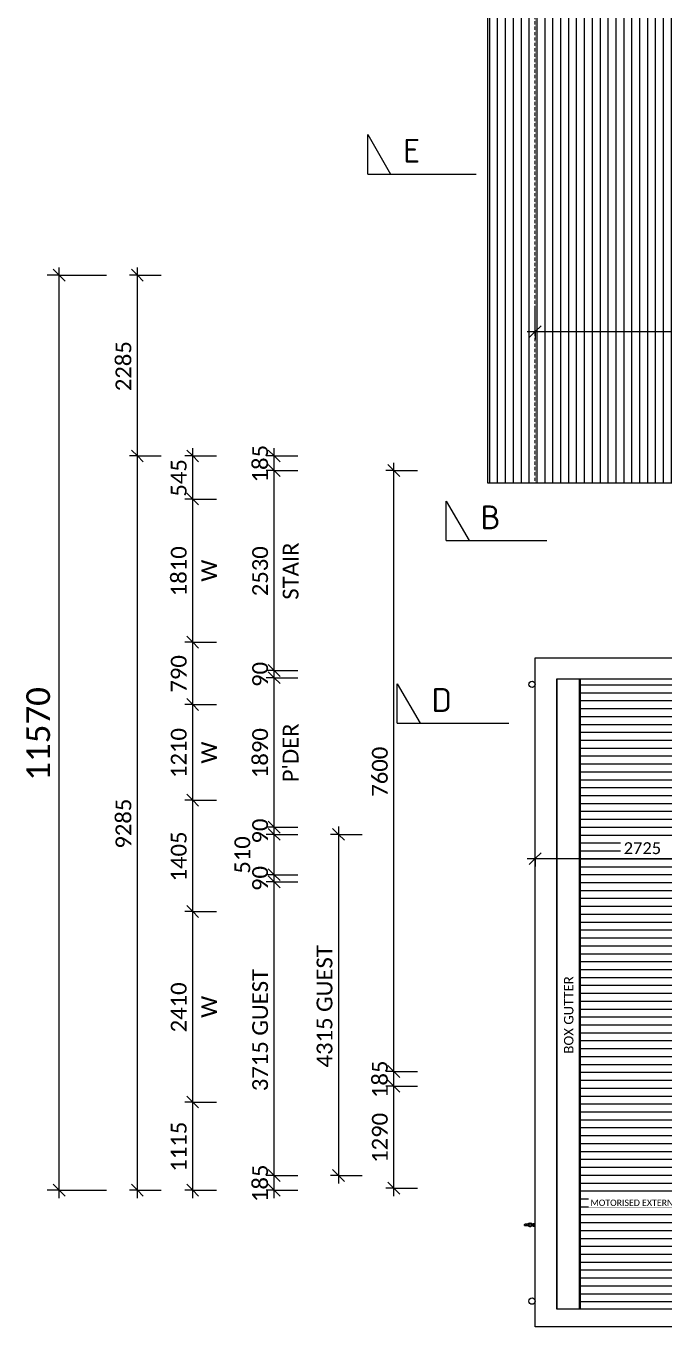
# Model space of a CAD drawing. Header units: millimetres. Extents: x 21531 to 45083, y 2320 to 36941.
# Drawn here: x 21531 to 29593, y 7279 to 23731 of the extents above; entities that cross this region are included whole.
import ezdxf

# ---------------------------------------------------------------- set-up
doc = ezdxf.new("R2010")
doc.units = ezdxf.units.MM
doc.linetypes.add('Overhead', pattern=[3.96875, 2.38125, -1.5875])
for name, color, linetype, lineweight in [('A-ANNO-DIMS', 211, 'Continuous', 9), ('A-ANNO-DIMS-100', 211, 'Continuous', 9), ('A-DETL-MBND', 5, 'Continuous', 9), ('A-FLOR-OVHD', 1, 'Overhead', 9), ('A-ROOF', 132, 'Continuous', 9), ('A-ROOF-OTLN', 132, 'Continuous', 9), ('A-ROOF-PATT', 132, 'Continuous', 9), ('A-WALL', 113, 'Continuous', 9), ('G-ANNO-SYMB', 111, 'Continuous', 9), ('G-ANNO-TEXT', 231, 'Continuous', 9)]:
    doc.layers.add(name, color=color, linetype=linetype, lineweight=lineweight)
doc.styles.add('Calibri_1', font='calibri.ttf', dxfattribs={"height": 200})
doc.styles.add('Calibri_3', font='calibri.ttf', dxfattribs={"height": 150})
doc.styles.add('Calibri_4', font='calibri.ttf', dxfattribs={"height": 120})
doc.styles.add('Calibri_5', font='calibri.ttf', dxfattribs={"height": 300})
doc.styles.add('Calibri_7', font='calibri.ttf', dxfattribs={"height": 80})
doc.styles.add('ISOCPEUR_1', font='ISOCPEUR.ttf', dxfattribs={"height": 300})
doc.dimstyles.new('1_5mm_Calibri_Orange', dxfattribs={"dimscale": 304.8, "dimtxt": 176.602264, "dimasz": 0.492126, "dimexe": 0.328084, "dimexo": 0.0625, "dimgap": 0, "dimtad": 1, "dimdec": 0, "dimzin": 0, "dimdsep": 46, "dimtxsty": 'Calibri_3', "dimblk1": 'OBLIQUE', "dimblk2": 'OBLIQUE', "dimsah": 1, "dimcen": 0.09, "dimdle": 0.328084, "dimazin": 0, "dimtfac": 1, "dimtdec": 4, "dimtix": 1, "dimtmove": 0, "dimatfit": 3, "dimfxl": 0.984252, "dimfxlon": 1, "dimtvp": 1, "dimtfill": 1, "dimtolj": 1, "dimtzin": 0, "dimarcsym": 2})
doc.dimstyles.new('2_0mm_Calibrii', dxfattribs={"dimscale": 304.8, "dimtxt": 235.469685, "dimasz": 0.492126, "dimexe": 0.328084, "dimexo": 0.0625, "dimgap": 0, "dimtad": 1, "dimdec": 0, "dimzin": 0, "dimdsep": 46, "dimtxsty": 'Calibri_1', "dimblk1": 'OBLIQUE', "dimblk2": 'OBLIQUE', "dimsah": 1, "dimcen": 0.09, "dimdle": 0.328084, "dimazin": 0, "dimtfac": 1, "dimtdec": 4, "dimtix": 1, "dimtmove": 0, "dimatfit": 3, "dimfxl": 0.984252, "dimfxlon": 1, "dimtvp": 1, "dimtolj": 1, "dimtzin": 0, "dimarcsym": 2})
doc.dimstyles.new('2_0mm_Calibrii_1', dxfattribs={"dimscale": 304.8, "dimtxt": 235.469685, "dimasz": 0.492126, "dimexe": 0.328084, "dimexo": 0.0625, "dimgap": 0, "dimtad": 1, "dimdec": 0, "dimzin": 0, "dimdsep": 46, "dimtxsty": 'Calibri_1', "dimblk1": 'OBLIQUE', "dimblk2": 'OBLIQUE', "dimsah": 1, "dimcen": 0.09, "dimdle": 0.328084, "dimazin": 0, "dimtfac": 1, "dimtdec": 4, "dimtix": 1, "dimtmove": 2, "dimatfit": 3, "dimfxl": 0.984252, "dimfxlon": 1, "dimtvp": 1, "dimtolj": 1, "dimtzin": 0, "dimarcsym": 2})
doc.dimstyles.new('3_0mm_CALIBRI', dxfattribs={"dimscale": 304.8, "dimtxt": 353.204527, "dimasz": 0.492126, "dimexe": 0.492126, "dimexo": 0.0625, "dimgap": 0, "dimtad": 1, "dimdec": 0, "dimzin": 0, "dimdsep": 46, "dimtxsty": 'Calibri_5', "dimblk1": 'OBLIQUE', "dimblk2": 'OBLIQUE', "dimsah": 1, "dimcen": 0.09, "dimdle": 0.328084, "dimazin": 0, "dimtfac": 1, "dimtdec": 4, "dimtix": 1, "dimtmove": 0, "dimatfit": 3, "dimfxl": 1.968504, "dimfxlon": 1, "dimtvp": 1, "dimtolj": 1, "dimtzin": 0, "dimarcsym": 2})

# ---------------------------------------------------------------- blocks, each defined once
blk = doc.blocks.new('Downpipe - RH DP-2028410-3_ FIRST FLOOR')
at = {"layer": 'A-DETL-MBND'}
blk.add_circle((0, 40), 40, dxfattribs=at)
blk = doc.blocks.new('Downpipe - RH DP-1906953-3_ FIRST FLOOR')
at = {"layer": 'A-DETL-MBND'}
blk.add_circle((0, 40), 40, dxfattribs=at)
blk = doc.blocks.new('Tap - Tap-1959228-3_ FIRST FLOOR')
at = {"layer": 'A-DETL-MBND'}
for p, q in [((-17, 25), (-8, 25)), ((-17, 25), (-17, 19)), ((-7, 19), (-17, 19)), ((-12, 35), (-15, 25)), ((-15, 19), (-15, 0)), ((-12, 35), (-12, 35)), ((-9, 78), (-9, 52)), ((-9, 78), (0, 78)), ((0, 52), (-9, 52)), ((-7, 19), (-7, 23)), ((7, 19), (-7, 19)), ((0, 78), (9, 78)), ((9, 52), (0, 52)), ((7, 25), (17, 25)), ((7, 25), (7, 19)), ((17, 19), (7, 19)), ((9, 52), (9, 78)), ((16, 25), (12, 35)), ((12, 35), (12, 35)), ((16, 0), (16, 19)), ((17, 25), (17, 19))]:
    blk.add_line(p, q, dxfattribs=at)
at = {"layer": 'A-DETL-MBND', "flags": 128}
for points in [[(-20, 72), (-20, 74), (-17, 83), (-13, 92), (-10, 99)], [(-12, 35), (-17, 46), (-20, 56), (-20, 59)], [(-12, 35), (-12, 35), (-10, 35), (-8, 35)], [(-8, 92), (-9, 99), (-9, 103), (-9, 105), (-8, 106), (-7, 107), (-5, 108), (-2, 109), (0, 110)], [(-8, 92), (-7, 83), (-8, 81), (-9, 78)], [(-8, 38), (-7, 47), (-8, 49), (-9, 52)], [(-8, 38), (-9, 31), (-9, 28), (-9, 26), (-8, 24), (-7, 23), (-5, 22), (-2, 21), (0, 21)], [(-8, 129), (-8, 129), (-8, 130), (-8, 130), (-8, 130), (-8, 131), (-8, 131), (-8, 131), (-8, 132), (-7, 132), (-7, 132), (-7, 132), (-7, 133), (-7, 133), (-7, 133), (-7, 134), (-6, 134), (-6, 134), (-6, 134), (-6, 135), (-6, 135), (-5, 135), (-5, 135), (-5, 135), (-5, 136), (-4, 136), (-4, 136), (-4, 136), (-3, 136), (-3, 136), (-3, 137), (-3, 137), (-2, 137), (-2, 137), (-2, 137), (-1, 137), (-1, 137), (-1, 137), (0, 137), (0, 137), (0, 137)], [(-8, 129), (-8, 129), (-8, 129), (-8, 129), (-8, 129), (-8, 128), (-8, 128), (-8, 128), (-8, 127), (-8, 127), (-8, 126), (-8, 126), (-8, 125), (-8, 124), (-8, 123), (-8, 123), (-8, 122), (-8, 121), (-8, 120), (-8, 119), (-8, 118), (-8, 117), (-8, 116), (-8, 115), (-8, 113), (-8, 112), (-8, 111), (-8, 110), (-8, 108), (-8, 107), (-8, 106), (-8, 104)], [(-8, 129), (-8, 129), (-8, 129)], [(0, 137), (0, 137), (1, 137), (1, 137), (1, 137), (2, 137), (2, 137), (2, 137), (3, 137), (3, 137), (3, 136), (3, 136), (4, 136), (4, 136), (4, 136), (5, 136), (5, 135), (5, 135), (5, 135), (6, 135), (6, 135), (6, 134), (6, 134), (6, 134), (7, 134), (7, 133), (7, 133), (7, 133), (7, 133), (7, 132), (7, 132), (8, 132), (8, 131), (8, 131), (8, 131), (8, 130), (8, 130), (8, 130), (8, 129), (8, 129), (8, 129)], [(8, 92), (9, 99), (9, 103), (9, 105), (8, 106), (7, 107), (5, 108), (2, 109), (0, 110)], [(8, 38), (9, 31), (9, 28), (9, 26), (8, 24), (7, 23), (5, 22), (2, 21), (0, 21)], [(8, 92), (7, 83), (8, 81), (9, 78)], [(8, 38), (7, 47), (8, 49), (9, 52)], [(8, 129), (8, 129), (8, 129)], [(8, 106), (8, 107), (8, 108), (8, 110), (8, 111), (8, 112), (8, 113), (8, 115), (8, 116), (8, 117), (8, 118), (8, 119), (8, 120), (8, 121), (8, 122), (8, 123), (8, 123), (8, 124), (8, 125), (8, 126), (8, 126), (8, 127), (8, 127), (8, 128), (8, 128), (8, 128), (8, 129), (8, 129), (8, 129), (8, 129), (8, 129)], [(8, 35), (10, 35), (12, 35), (12, 35)], [(20, 72), (20, 74), (17, 83), (13, 92), (10, 99)], [(12, 35), (17, 46), (20, 56), (20, 59)]]:
    blk.add_lwpolyline(points, dxfattribs=at)
at = {"layer": 'A-DETL-MBND'}
for radius, start, end in [(21, 110.1728, 180), (21, 180, 249.8272), (20, 111.8795, 180), (21, 151.5012, 165.7506), (20, 180, 248.1205), (21, 194.1963, 208.3927), (21, 137.5021, 144.9089), (21, 215.8762, 222.524), (15.5, 120, 180), (15.5, 180, 240), (21, 123.0024, 129.8676), (21, 230.0409, 236.7853), (21, 0, 69.8272), (20, 0, 68.1205), (20, 291.8795, 360), (21, 290.1728, 360), (15.5, 0, 60), (15.5, 300, 360), (21, 34.1985, 56.9976), (21, 303.2147, 324.3341), (21, 17.5765, 27.4867), (21, 332.51, 342.4518), (21, 0, 11.3995), (21, 348.6429, 0)]:
    blk.add_arc((0, 65), radius, start, end, dxfattribs=at)
for start_param, end_param in [(1.570796, 3.141593), (6.021386, 7.853982)]:
    blk.add_ellipse((0, 129), major_axis=(8, 0), ratio=0.998082, start_param=start_param, end_param=end_param, dxfattribs=at)
for points in [[(-10, 84), (-9, 84), (-9, 84), (-8, 85)], [(-8, 46), (-9, 46), (-9, 46), (-10, 47)], [(8, 85), (9, 84), (9, 84), (10, 84)], [(10, 47), (9, 46), (9, 46), (8, 46)]]:
    blk.add_open_spline(points, degree=3, dxfattribs=at)
blk = doc.blocks.new('DIMBLOCK7-3_ FIRST FLOOR')
at = {"layer": 'A-ANNO-DIMS-100'}
for p, q in [((22941, 18294), (22841, 18294)), ((22941, 18294), (22866, 18369)), ((22941, 8909), (22941, 18294)), ((22941, 18294), (23016, 18219)), ((22941, 18294), (23241, 18294)), ((22941, 9009), (22866, 9084)), ((22941, 9009), (22841, 9009)), ((22941, 9009), (23016, 8934)), ((22941, 9009), (23241, 9009))]:
    blk.add_line(p, q, dxfattribs=at)
at = {"layer": 'A-ANNO-DIMS-100', "color": 0, "insert": (22664, 13328), "char_height": 200, "width": 778.21, "attachment_point": 1, "rotation": 90, "line_spacing_factor": 1.158048, "style": 'Calibri_1'}
blk.add_mtext('9285', dxfattribs=at)
blk = doc.blocks.new('_Oblique')
at = {"color": 0, "linetype": 'ByBlock', "lineweight": -2}
blk.add_line((-0.5, -0.5), (0.5, 0.5), dxfattribs=at)
blk = doc.blocks.new('DIMBLOCK8-3_ FIRST FLOOR')
at = {"layer": 'A-ANNO-DIMS-100'}
for p, q in [((22941, 20579), (22841, 20579)), ((22941, 20579), (22866, 20654)), ((22941, 18294), (22941, 20679)), ((22941, 20579), (23016, 20504)), ((22941, 20579), (23241, 20579)), ((22941, 18294), (22841, 18294)), ((22941, 18294), (22866, 18369)), ((22941, 18294), (23016, 18219)), ((22941, 18294), (23241, 18294))]:
    blk.add_line(p, q, dxfattribs=at)
at = {"layer": 'A-ANNO-DIMS-100', "color": 0, "insert": (22664, 19113), "char_height": 200, "width": 778.21, "attachment_point": 1, "rotation": 90, "line_spacing_factor": 1.158048, "style": 'Calibri_1'}
blk.add_mtext('2285', dxfattribs=at)
blk = doc.blocks.new('Section - Atria Section Head - Head-1417895-3_ FIRST FLOOR')
at = {"layer": 'G-ANNO-SYMB'}
for p, q in [((-12, 5), (-9.11, 0)), ((-12, 0), (-12, 5)), ((-12, 0), (0, 0))]:
    blk.add_line(p, q, dxfattribs=at)
blk = doc.blocks.new('DIMBLOCK25-3_ FIRST FLOOR')
at = {"layer": 'A-ANNO-DIMS-100'}
for p, q in [((23641, 10124), (23541, 10124)), ((23641, 10124), (23566, 10199)), ((23641, 8909), (23641, 10124)), ((23641, 10124), (23716, 10049)), ((23641, 10124), (23941, 10124)), ((23641, 9009), (23566, 9084)), ((23641, 9009), (23541, 9009)), ((23641, 9009), (23716, 8934)), ((23641, 9009), (23941, 9009))]:
    blk.add_line(p, q, dxfattribs=at)
at = {"layer": 'A-ANNO-DIMS-100', "color": 0, "insert": (23364, 9243), "char_height": 200, "width": 778.21, "attachment_point": 1, "rotation": 90, "line_spacing_factor": 1.158048, "style": 'Calibri_1'}
blk.add_mtext('1115', dxfattribs=at)
blk = doc.blocks.new('DIMBLOCK26-3_ FIRST FLOOR')
at = {"layer": 'A-ANNO-DIMS-100'}
for p, q in [((23641, 12534), (23541, 12534)), ((23641, 12534), (23566, 12609)), ((23641, 10124), (23641, 12534)), ((23641, 12534), (23716, 12459)), ((23641, 12534), (23941, 12534)), ((23641, 10124), (23541, 10124)), ((23641, 10124), (23566, 10199)), ((23641, 10124), (23716, 10049)), ((23641, 10124), (23941, 10124))]:
    blk.add_line(p, q, dxfattribs=at)
at = {"layer": 'A-ANNO-DIMS-100', "color": 0, "char_height": 200, "attachment_point": 1, "rotation": 90, "line_spacing_factor": 1.158048, "style": 'Calibri_1'}
for s, insert, width in [('2410', (23364, 11005), 778.21), ('W', (23750, 11189), 338.15)]:
    blk.add_mtext(s, dxfattribs=dict(at, insert=insert, width=width))
blk = doc.blocks.new('DIMBLOCK27-3_ FIRST FLOOR')
at = {"layer": 'A-ANNO-DIMS-100'}
for p, q in [((23641, 13940), (23566, 14015)), ((23641, 13940), (23541, 13940)), ((23641, 12534), (23641, 13940)), ((23641, 13940), (23716, 13865)), ((23641, 13940), (23941, 13940)), ((23641, 12534), (23541, 12534)), ((23641, 12534), (23566, 12609)), ((23641, 12534), (23716, 12459)), ((23641, 12534), (23941, 12534))]:
    blk.add_line(p, q, dxfattribs=at)
at = {"layer": 'A-ANNO-DIMS-100', "color": 0, "insert": (23364, 12913), "char_height": 200, "width": 778.21, "attachment_point": 1, "rotation": 90, "line_spacing_factor": 1.158048, "style": 'Calibri_1'}
blk.add_mtext('1405', dxfattribs=at)
blk = doc.blocks.new('DIMBLOCK28-3_ FIRST FLOOR')
at = {"layer": 'A-ANNO-DIMS-100'}
for p, q in [((23641, 15150), (23541, 15150)), ((23641, 15150), (23566, 15225)), ((23641, 13940), (23641, 15150)), ((23641, 15150), (23716, 15075)), ((23641, 15150), (23941, 15150)), ((23641, 13940), (23566, 14015)), ((23641, 13940), (23541, 13940)), ((23641, 13940), (23716, 13865)), ((23641, 13940), (23941, 13940))]:
    blk.add_line(p, q, dxfattribs=at)
at = {"layer": 'A-ANNO-DIMS-100', "color": 0, "char_height": 200, "attachment_point": 1, "rotation": 90, "line_spacing_factor": 1.158048, "style": 'Calibri_1'}
for s, insert, width in [('1210', (23364, 14221), 778.21), ('W', (23750, 14404), 338.15)]:
    blk.add_mtext(s, dxfattribs=dict(at, insert=insert, width=width))
blk = doc.blocks.new('DIMBLOCK29-3_ FIRST FLOOR')
at = {"layer": 'A-ANNO-DIMS-100'}
for p, q in [((23641, 15939), (23566, 16014)), ((23641, 15939), (23541, 15939)), ((23641, 15150), (23641, 15939)), ((23641, 15939), (23716, 15864)), ((23641, 15939), (23941, 15939)), ((23641, 15150), (23541, 15150)), ((23641, 15150), (23566, 15225)), ((23641, 15150), (23716, 15075)), ((23641, 15150), (23941, 15150))]:
    blk.add_line(p, q, dxfattribs=at)
at = {"layer": 'A-ANNO-DIMS-100', "color": 0, "insert": (23364, 15301), "char_height": 200, "width": 583.66, "attachment_point": 1, "rotation": 90, "line_spacing_factor": 1.158048, "style": 'Calibri_1'}
blk.add_mtext('790', dxfattribs=at)
blk = doc.blocks.new('DIMBLOCK30-3_ FIRST FLOOR')
at = {"layer": 'A-ANNO-DIMS-100'}
for p, q in [((23641, 17749), (23566, 17824)), ((23641, 17749), (23541, 17749)), ((23641, 15939), (23641, 17749)), ((23641, 17749), (23716, 17674)), ((23641, 17749), (23941, 17749)), ((23641, 15939), (23566, 16014)), ((23641, 15939), (23541, 15939)), ((23641, 15939), (23716, 15864)), ((23641, 15939), (23941, 15939))]:
    blk.add_line(p, q, dxfattribs=at)
at = {"layer": 'A-ANNO-DIMS-100', "color": 0, "char_height": 200, "attachment_point": 1, "rotation": 90, "line_spacing_factor": 1.158048, "style": 'Calibri_1'}
for s, insert, width in [('1810', (23364, 16520), 778.21), ('W', (23750, 16704), 338.15)]:
    blk.add_mtext(s, dxfattribs=dict(at, insert=insert, width=width))
blk = doc.blocks.new('DIMBLOCK31-3_ FIRST FLOOR')
at = {"layer": 'A-ANNO-DIMS-100'}
for p, q in [((23641, 18294), (23541, 18294)), ((23641, 18294), (23566, 18369)), ((23641, 17749), (23641, 18394)), ((23641, 18294), (23716, 18219)), ((23641, 18294), (23941, 18294)), ((23641, 17749), (23566, 17824)), ((23641, 17749), (23541, 17749)), ((23641, 17749), (23716, 17674)), ((23641, 17749), (23941, 17749))]:
    blk.add_line(p, q, dxfattribs=at)
at = {"layer": 'A-ANNO-DIMS-100', "color": 0, "insert": (23364, 17779), "char_height": 200, "width": 583.66, "attachment_point": 1, "rotation": 90, "line_spacing_factor": 1.158048, "style": 'Calibri_1'}
blk.add_mtext('545', dxfattribs=at)
blk = doc.blocks.new('DIMBLOCK32-3_ FIRST FLOOR')
at = {"layer": 'A-ANNO-DIMS-100'}
for p, q in [((21950, 20579), (21800, 20579)), ((21950, 20579), (21875, 20654)), ((21950, 8909), (21950, 20679)), ((21950, 20579), (22025, 20504)), ((21950, 20579), (22550, 20579)), ((21950, 9009), (21875, 9084)), ((21950, 9009), (21800, 9009)), ((21950, 9009), (22025, 8934)), ((21950, 9009), (22550, 9009))]:
    blk.add_line(p, q, dxfattribs=at)
at = {"layer": 'A-ANNO-DIMS-100', "color": 0, "insert": (21535, 14186), "char_height": 300, "width": 1459.14, "attachment_point": 1, "rotation": 90, "line_spacing_factor": 1.158048, "style": 'Calibri_5'}
blk.add_mtext('11570', dxfattribs=at)
blk = doc.blocks.new('DIMBLOCK33-3_ FIRST FLOOR')
at = {"layer": 'A-ANNO-DIMS-100'}
for p, q in [((24671, 9194), (24596, 9269)), ((24671, 9194), (24571, 9194)), ((24671, 9009), (24596, 9084)), ((24671, 8909), (24671, 9194)), ((24671, 9194), (24746, 9119)), ((24671, 9194), (24971, 9194)), ((24671, 9009), (24571, 9009)), ((24671, 9009), (24746, 8934)), ((24671, 9009), (24971, 9009))]:
    blk.add_line(p, q, dxfattribs=at)
at = {"layer": 'A-ANNO-DIMS-100', "color": 0, "insert": (24394, 8859), "char_height": 200, "width": 583.66, "attachment_point": 1, "rotation": 90, "line_spacing_factor": 1.158048, "style": 'Calibri_1'}
blk.add_mtext('185', dxfattribs=at)
blk = doc.blocks.new('DIMBLOCK34-3_ FIRST FLOOR')
at = {"layer": 'A-ANNO-DIMS-100'}
for p, q in [((24671, 12909), (24571, 12909)), ((24671, 12909), (24596, 12984)), ((24671, 9194), (24671, 12909)), ((24671, 12909), (24746, 12834)), ((24671, 12909), (24971, 12909)), ((24671, 9194), (24596, 9269)), ((24671, 9194), (24571, 9194)), ((24671, 9194), (24746, 9119)), ((24671, 9194), (24971, 9194))]:
    blk.add_line(p, q, dxfattribs=at)
at = {"layer": 'A-ANNO-DIMS-100', "color": 0, "insert": (24394, 10261), "char_height": 200, "width": 1899.2, "attachment_point": 1, "rotation": 90, "line_spacing_factor": 1.158048, "style": 'Calibri_1'}
blk.add_mtext('3715 GUEST', dxfattribs=at)
blk = doc.blocks.new('DIMBLOCK35-3_ FIRST FLOOR')
at = {"layer": 'A-ANNO-DIMS-100'}
for p, q in [((24671, 12999), (24571, 12999)), ((24671, 12999), (24596, 13074)), ((24671, 12909), (24671, 12999)), ((24671, 12999), (24746, 12924)), ((24671, 12999), (24971, 12999)), ((24671, 12909), (24571, 12909)), ((24671, 12909), (24596, 12984)), ((24671, 12909), (24746, 12834)), ((24671, 12909), (24971, 12909))]:
    blk.add_line(p, q, dxfattribs=at)
at = {"layer": 'A-ANNO-DIMS-100', "color": 0, "insert": (24394, 12792), "char_height": 200, "width": 389.1, "attachment_point": 1, "rotation": 90, "line_spacing_factor": 1.158048, "style": 'Calibri_1'}
blk.add_mtext('90', dxfattribs=at)
blk = doc.blocks.new('DIMBLOCK36-3_ FIRST FLOOR')
at = {"layer": 'A-ANNO-DIMS-100'}
for p, q in [((24671, 13509), (24571, 13509)), ((24671, 13509), (24596, 13584)), ((24671, 12999), (24671, 13509)), ((24671, 13509), (24746, 13434)), ((24671, 13509), (24971, 13509)), ((24671, 12999), (24571, 12999)), ((24671, 12999), (24596, 13074)), ((24671, 12999), (24746, 12924)), ((24671, 12999), (24971, 12999))]:
    blk.add_line(p, q, dxfattribs=at)
at = {"layer": 'A-ANNO-DIMS-100', "color": 0, "insert": (24169, 13011), "char_height": 200, "width": 583.66, "attachment_point": 1, "rotation": 90, "line_spacing_factor": 1.158048, "style": 'Calibri_1'}
blk.add_mtext('510', dxfattribs=at)
blk = doc.blocks.new('DIMBLOCK37-3_ FIRST FLOOR')
at = {"layer": 'A-ANNO-DIMS-100'}
for p, q in [((24671, 13599), (24596, 13674)), ((24671, 13599), (24571, 13599)), ((24671, 13509), (24571, 13509)), ((24671, 13509), (24596, 13584)), ((24671, 13509), (24671, 13599)), ((24671, 13599), (24746, 13524)), ((24671, 13599), (24971, 13599)), ((24671, 13509), (24746, 13434)), ((24671, 13509), (24971, 13509))]:
    blk.add_line(p, q, dxfattribs=at)
at = {"layer": 'A-ANNO-DIMS-100', "color": 0, "insert": (24394, 13392), "char_height": 200, "width": 389.1, "attachment_point": 1, "rotation": 90, "line_spacing_factor": 1.158048, "style": 'Calibri_1'}
blk.add_mtext('90', dxfattribs=at)
blk = doc.blocks.new('DIMBLOCK38-3_ FIRST FLOOR')
at = {"layer": 'A-ANNO-DIMS-100'}
for p, q in [((24671, 15490), (24571, 15490)), ((24671, 15490), (24596, 15565)), ((24671, 13599), (24671, 15490)), ((24671, 15490), (24746, 15415)), ((24671, 15490), (24971, 15490)), ((24671, 13599), (24596, 13674)), ((24671, 13599), (24571, 13599)), ((24671, 13599), (24746, 13524)), ((24671, 13599), (24971, 13599))]:
    blk.add_line(p, q, dxfattribs=at)
at = {"layer": 'A-ANNO-DIMS-100', "color": 0, "char_height": 200, "attachment_point": 1, "rotation": 90, "line_spacing_factor": 1.158048, "style": 'Calibri_1'}
for s, insert, width in [('1890', (24394, 14220), 778.21), ("P'DER", (24780, 14168), 903.28)]:
    blk.add_mtext(s, dxfattribs=dict(at, insert=insert, width=width))
blk = doc.blocks.new('DIMBLOCK39-3_ FIRST FLOOR')
at = {"layer": 'A-ANNO-DIMS-100'}
for p, q in [((24671, 15580), (24596, 15655)), ((24671, 15580), (24571, 15580)), ((24671, 15490), (24571, 15490)), ((24671, 15490), (24596, 15565)), ((24671, 15490), (24671, 15580)), ((24671, 15580), (24746, 15505)), ((24671, 15580), (24971, 15580)), ((24671, 15490), (24746, 15415)), ((24671, 15490), (24971, 15490))]:
    blk.add_line(p, q, dxfattribs=at)
at = {"layer": 'A-ANNO-DIMS-100', "color": 0, "insert": (24394, 15373), "char_height": 200, "width": 389.1, "attachment_point": 1, "rotation": 90, "line_spacing_factor": 1.158048, "style": 'Calibri_1'}
blk.add_mtext('90', dxfattribs=at)
blk = doc.blocks.new('DIMBLOCK40-3_ FIRST FLOOR')
at = {"layer": 'A-ANNO-DIMS-100'}
for p, q in [((24671, 18109), (24571, 18109)), ((24671, 18109), (24596, 18184)), ((24671, 15580), (24671, 18109)), ((24671, 18109), (24746, 18034)), ((24671, 18109), (24971, 18109)), ((24671, 15580), (24596, 15655)), ((24671, 15580), (24571, 15580)), ((24671, 15580), (24746, 15505)), ((24671, 15580), (24971, 15580))]:
    blk.add_line(p, q, dxfattribs=at)
at = {"layer": 'A-ANNO-DIMS-100', "color": 0, "char_height": 200, "attachment_point": 1, "rotation": 90, "line_spacing_factor": 1.158048, "style": 'Calibri_1'}
for s, insert, width in [('2530', (24394, 16520), 778.21), ('STAIR', (24780, 16476), 884.75)]:
    blk.add_mtext(s, dxfattribs=dict(at, insert=insert, width=width))
blk = doc.blocks.new('DIMBLOCK41-3_ FIRST FLOOR')
at = {"layer": 'A-ANNO-DIMS-100'}
for p, q in [((24671, 18294), (24571, 18294)), ((24671, 18294), (24596, 18369)), ((24671, 18109), (24671, 18394)), ((24671, 18294), (24746, 18219)), ((24671, 18294), (24971, 18294)), ((24671, 18109), (24571, 18109)), ((24671, 18109), (24596, 18184)), ((24671, 18109), (24746, 18034)), ((24671, 18109), (24971, 18109))]:
    blk.add_line(p, q, dxfattribs=at)
at = {"layer": 'A-ANNO-DIMS-100', "color": 0, "insert": (24394, 17959), "char_height": 200, "width": 583.66, "attachment_point": 1, "rotation": 90, "line_spacing_factor": 1.158048, "style": 'Calibri_1'}
blk.add_mtext('185', dxfattribs=at)
blk = doc.blocks.new('DIMBLOCK42-3_ FIRST FLOOR')
at = {"layer": 'A-ANNO-DIMS-100'}
for p, q in [((25486, 13509), (25386, 13509)), ((25486, 13509), (25411, 13584)), ((25486, 13609), (25486, 9094)), ((25486, 13509), (25561, 13434)), ((25486, 13509), (25786, 13509)), ((25486, 9194), (25411, 9269)), ((25486, 9194), (25386, 9194)), ((25486, 9194), (25561, 9119)), ((25486, 9194), (25786, 9194))]:
    blk.add_line(p, q, dxfattribs=at)
at = {"layer": 'A-ANNO-DIMS-100', "color": 0, "insert": (25209, 10561), "char_height": 200, "width": 1899.2, "attachment_point": 1, "rotation": 90, "line_spacing_factor": 1.158048, "style": 'Calibri_1'}
blk.add_mtext('4315 GUEST', dxfattribs=at)
blk = doc.blocks.new('DIMBLOCK67-3_ FIRST FLOOR')
at = {"layer": 'A-ANNO-DIMS-100'}
for p, q in [((26186, 10324), (26111, 10399)), ((26186, 10324), (26086, 10324)), ((26186, 8934), (26186, 10324)), ((26186, 10324), (26261, 10249)), ((26186, 10324), (26486, 10324)), ((26186, 9034), (26111, 9109)), ((26186, 9034), (26086, 9034)), ((26186, 9034), (26261, 8959)), ((26186, 9034), (26486, 9034))]:
    blk.add_line(p, q, dxfattribs=at)
at = {"layer": 'A-ANNO-DIMS-100', "color": 0, "insert": (25909, 9355), "char_height": 200, "width": 778.21, "attachment_point": 1, "rotation": 90, "line_spacing_factor": 1.158048, "style": 'Calibri_1'}
blk.add_mtext('1290', dxfattribs=at)
blk = doc.blocks.new('DIMBLOCK68-3_ FIRST FLOOR')
at = {"layer": 'A-ANNO-DIMS-100'}
for p, q in [((26186, 10509), (26111, 10584)), ((26186, 10509), (26086, 10509)), ((26186, 10324), (26111, 10399)), ((26186, 10324), (26186, 10509)), ((26186, 10509), (26261, 10434)), ((26186, 10509), (26486, 10509)), ((26186, 10324), (26086, 10324)), ((26186, 10324), (26261, 10249)), ((26186, 10324), (26486, 10324))]:
    blk.add_line(p, q, dxfattribs=at)
at = {"layer": 'A-ANNO-DIMS-100', "color": 0, "insert": (25909, 10174), "char_height": 200, "width": 583.66, "attachment_point": 1, "rotation": 90, "line_spacing_factor": 1.158048, "style": 'Calibri_1'}
blk.add_mtext('185', dxfattribs=at)
blk = doc.blocks.new('DIMBLOCK69-3_ FIRST FLOOR')
at = {"layer": 'A-ANNO-DIMS-100'}
for p, q in [((26186, 18109), (26086, 18109)), ((26186, 18109), (26111, 18184)), ((26186, 10509), (26186, 18209)), ((26186, 18109), (26261, 18034)), ((26186, 18109), (26486, 18109)), ((26186, 10509), (26111, 10584)), ((26186, 10509), (26086, 10509)), ((26186, 10509), (26261, 10434)), ((26186, 10509), (26486, 10509))]:
    blk.add_line(p, q, dxfattribs=at)
at = {"layer": 'A-ANNO-DIMS-100', "color": 0, "insert": (25909, 13985), "char_height": 200, "width": 778.21, "attachment_point": 1, "rotation": 90, "line_spacing_factor": 1.158048, "style": 'Calibri_1'}
blk.add_mtext('7600', dxfattribs=at)
blk = doc.blocks.new('DIMBLOCK74-3_ FIRST FLOOR')
at = {"layer": 'A-ANNO-DIMS-100'}
for p, q in [((27975, 13202), (27975, 13502)), ((30700, 13202), (30700, 13502)), ((27875, 13202), (30800, 13202)), ((27975, 13202), (27900, 13127)), ((27975, 13202), (28050, 13277)), ((27975, 13202), (27975, 13102)), ((30700, 13202), (30625, 13127)), ((30700, 13202), (30775, 13277)), ((30700, 13202), (30700, 13102))]:
    blk.add_line(p, q, dxfattribs=at)
at = {"layer": 'A-ANNO-DIMS-100', "color": 0, "insert": (29095, 13409), "char_height": 150, "width": 583.66, "attachment_point": 1, "line_spacing_factor": 1.158048, "style": 'Calibri_3', "bg_fill": 3, "box_fill_scale": 1.25, "bg_fill_color": 9, "bg_fill_true_color": 13158600, "bg_fill_transparency": 0}
blk.add_mtext('2725', dxfattribs=at)
blk = doc.blocks.new('DIMBLOCK79-3_ FIRST FLOOR')
at = {"layer": 'A-ANNO-DIMS-100'}
for p, q in [((27975, 19866), (27975, 20166)), ((34110, 19866), (34110, 20166)), ((27975, 19866), (28050, 19941)), ((34110, 19866), (34185, 19941)), ((27875, 19866), (34210, 19866)), ((27975, 19866), (27900, 19791)), ((27975, 19866), (27975, 19766)), ((34110, 19866), (34035, 19791)), ((34110, 19866), (34110, 19766))]:
    blk.add_line(p, q, dxfattribs=at)
at = {"layer": 'A-ANNO-DIMS-100', "color": 0, "insert": (30800, 20074), "char_height": 150, "width": 583.66, "attachment_point": 1, "line_spacing_factor": 1.158048, "style": 'Calibri_3', "bg_fill": 3, "box_fill_scale": 1.25, "bg_fill_color": 9, "bg_fill_true_color": 13158600, "bg_fill_transparency": 0}
blk.add_mtext('6135', dxfattribs=at)

msp = doc.modelspace()

# ---------------------------------------------------------------- hatches: boundary and pattern name
at = {"layer": 'A-ROOF-PATT'}
h = msp.add_hatch(dxfattribs=at)
h.set_pattern_fill('FP_7', color=254, style=0, pattern_type=2)
h.set_pattern_definition([(270, (0, 247.58), (100, 6e-15), [])])
h.paths.add_polyline_path([(39220.1, 16179.5), (40180.4, 16179.5), (40180.4, 28899.5), (33955.4, 28899.5), (33955.4, 25899.5), (27375.4, 25899.5), (27375.4, 17949.5), (30700.4, 17949.5), (30700.4, 18294.5), (34065.4, 18294.5), (34065.4, 20579.4), (39005.4, 20579.4), (39005.4, 16914.1), (38960.4, 16914.1), (38960.4, 16179.5)])
h.paths.add_polyline_path([(38960.4, 16964.1), (38990.4, 16964.1), (38990.4, 20529.4), (38960.4, 20529.4), (38960.4, 17188.2)])
h.paths.add_polyline_path([(34080.4, 18294.5), (34110.4, 18294.5), (34110.4, 20529.4), (34080.4, 20529.4), (34080.4, 18447.4)])
h.paths.add_polyline_path([(37771.7, 21054.3), (37406.8, 21054.5), (37406.8, 21679.8), (38034.5, 21679.8), (38034.5, 21054.3), (37844.1, 21054.3)])
h.paths.add_polyline_path([(34642.7, 21434.3), (34611.6, 21434.5), (34611.6, 22059.8), (35239.3, 22059.8), (35239.3, 21434.3), (34874.8, 21434.3)])
h = msp.add_hatch(dxfattribs=at)
h.set_pattern_fill('FP_11', color=254, style=0, pattern_type=2)
h.set_pattern_definition([(0, (15.41, 0), (0, 100), [])])
h.paths.add_polyline_path([(28545.4, 7509.5), (34165.4, 7509.5), (34165.4, 8959.5), (30845.4, 8959.5), (30845.4, 9009.5), (30700.4, 9009.5), (30700.4, 15469.5), (28545.4, 15469.5), (28545.4, 9114.7)])

# ---------------------------------------------------------------- linework, layer by layer
at = {"layer": 'A-FLOR-OVHD'}
msp.add_line((27975.4, 17949.5), (27975.4, 25299.5), dxfattribs=at)
at = {"layer": 'A-ROOF', "color": 254}
for p, q in [((27375.4, 17949.5), (27375.4, 25899.5)), ((30700.4, 17949.5), (27375.4, 17949.5)), ((28545.4, 15469.5), (28545.4, 7509.5))]:
    msp.add_line(p, q, dxfattribs=at)
at = {"layer": 'A-ROOF-OTLN'}
for p, q in [((28255.4, 7509.5), (28255.4, 15469.5)), ((28535.4, 7509.5), (28535.4, 15469.5))]:
    msp.add_line(p, q, dxfattribs=at)
at = {"layer": 'A-WALL'}
for p, q in [((27975.4, 7279.5), (27975.4, 15739.5)), ((27975.4, 15739.5), (30615.4, 15739.5)), ((28245.4, 15469.5), (28245.4, 7509.5)), ((30700.4, 15469.5), (28245.4, 15469.5)), ((28245.4, 7509.5), (34165.4, 7509.5)), ((34435.4, 7279.5), (27975.4, 7279.5))]:
    msp.add_line(p, q, dxfattribs=at)
at = {"layer": 'G-ANNO-SYMB'}
for p, q in [((27055.5, 21858.3), (27228.9, 21858.3)), ((28050.4, 17223.4), (28124, 17223.4)), ((27430.1, 14913.6), (27639.8, 14913.6))]:
    msp.add_line(p, q, dxfattribs=at)

# ---------------------------------------------------------------- block references
at = {"layer": 'A-DETL-MBND'}
for name, p, rotation in [('Downpipe - RH DP-2028410-3_ FIRST FLOOR', (27975.4, 15406.4), 90.00000000000026), ('Tap - Tap-1959228-3_ FIRST FLOOR', (27975.4, 8569.5), 89.99999999999974), ('Downpipe - RH DP-1906953-3_ FIRST FLOOR', (27975.4, 7606.4), 90.00000000000026)]:
    msp.add_blockref(name, p, dxfattribs=dict(at, rotation=rotation))
at = {"layer": 'G-ANNO-SYMB', "xscale": 99.99999999999993, "yscale": 99.99999999999993, "zscale": 99.99999999999993}
for p in [(27055.5, 21858.3), (28050.4, 17223.4), (27430.1, 14913.6)]:
    msp.add_blockref('Section - Atria Section Head - Head-1417895-3_ FIRST FLOOR', p, dxfattribs=at)

# ---------------------------------------------------------------- texts
at = {"layer": 'G-ANNO-TEXT', "color": 7, "insert": (28339.4, 10736.7), "char_height": 120, "width": 1218.565, "attachment_point": 1, "rotation": 90, "style": 'Calibri_4'}
msp.add_mtext('BOX GUTTER', dxfattribs=at)

# ---------------------------------------------------------------- dimensions: what is measured, and where the dimension line sits
at = {"layer": 'A-ANNO-DIMS'}
for base, p1, p2, dimstyle, override, picture, middle in [((21950.4, 20579.5), (22550.4, 9009.5), (22550.4, 20579.5), '3_0mm_CALIBRI', {"dimpost": '<>', "dimfxl": 11570.000001}, 'DIMBLOCK32-3_ FIRST FLOOR', (21796.7, 14794.5)), ((22941.3, 20579.5), (23241.3, 18294.5), (23241.3, 20579.5), '2_0mm_Calibrii', {"dimpost": '<>', "dimfxl": 2285}, 'DIMBLOCK8-3_ FIRST FLOOR', (22838.8, 19437)), ((24671.4, 18294.5), (24971.4, 18109.5), (24971.4, 18294.5), '2_0mm_Calibrii', {"dimpost": '<>', "dimfxl": 185}, 'DIMBLOCK41-3_ FIRST FLOOR', (24568.9, 18202)), ((22941.3, 18294.5), (23241.3, 9009.5), (23241.3, 18294.5), '2_0mm_Calibrii', {"dimpost": '<>', "dimfxl": 9285.000001}, 'DIMBLOCK7-3_ FIRST FLOOR', (22838.8, 13652)), ((23641.3, 18294.5), (23941.3, 17749.5), (23941.3, 18294.5), '2_0mm_Calibrii', {"dimpost": '<>', "dimfxl": 545}, 'DIMBLOCK31-3_ FIRST FLOOR', (23539.8, 18022)), ((26185.9, 18109.5), (26485.9, 10509.5), (26485.9, 18109.5), '2_0mm_Calibrii', {"dimpost": '<>', "dimfxl": 7599.999999}, 'DIMBLOCK69-3_ FIRST FLOOR', (26083.4, 14309.5)), ((23641.3, 15939.5), (23941.3, 15149.9), (23941.3, 15939.5), '2_0mm_Calibrii', {"dimpost": '<>', "dimfxl": 789.600001}, 'DIMBLOCK29-3_ FIRST FLOOR', (23538.8, 15544.7)), ((24671.4, 15579.9), (24971.4, 15489.9), (24971.4, 15579.9), '2_0mm_Calibrii', {"dimpost": '<>', "dimfxl": 90}, 'DIMBLOCK39-3_ FIRST FLOOR', (24568.9, 15534.9)), ((23641.3, 13939.9), (23941.3, 12534.5), (23941.3, 13939.9), '2_0mm_Calibrii', {"dimpost": '<>', "dimfxl": 1405.4}, 'DIMBLOCK27-3_ FIRST FLOOR', (23538.8, 13237.2)), ((24671.4, 13599.5), (24971.4, 13509.5), (24971.4, 13599.5), '2_0mm_Calibrii', {"dimpost": '<>', "dimfxl": 90}, 'DIMBLOCK37-3_ FIRST FLOOR', (24568.9, 13554.5)), ((25485.9, 9194.5), (25785.9, 13509.5), (25785.9, 9194.5), '2_0mm_Calibrii', {"dimpost": '<>GUEST', "dimfxl": 4315.000001}, 'DIMBLOCK42-3_ FIRST FLOOR', (25383.4, 11352)), ((24671.4, 12999.5), (24971.4, 12909.5), (24971.4, 12999.5), '2_0mm_Calibrii', {"dimpost": '<>', "dimfxl": 90}, 'DIMBLOCK35-3_ FIRST FLOOR', (24568.9, 12954.5)), ((24671.4, 12909.5), (24971.4, 9194.5), (24971.4, 12909.5), '2_0mm_Calibrii', {"dimpost": '<>GUEST', "dimfxl": 3715.000001}, 'DIMBLOCK34-3_ FIRST FLOOR', (24568.9, 11052)), ((26185.9, 10509.5), (26485.9, 10324.5), (26485.9, 10509.5), '2_0mm_Calibrii', {"dimpost": '<>', "dimfxl": 185}, 'DIMBLOCK68-3_ FIRST FLOOR', (26083.4, 10417)), ((26185.9, 10324.5), (26485.9, 9034.5), (26485.9, 10324.5), '2_0mm_Calibrii', {"dimpost": '<>', "dimfxl": 1290.000002}, 'DIMBLOCK67-3_ FIRST FLOOR', (26083.4, 9679.5)), ((23641.3, 10124.5), (23941.3, 9009.5), (23941.3, 10124.5), '2_0mm_Calibrii', {"dimpost": '<>', "dimfxl": 1115}, 'DIMBLOCK25-3_ FIRST FLOOR', (23539.6, 9567)), ((24671.4, 9194.5), (24971.4, 9009.5), (24971.4, 9194.5), '2_0mm_Calibrii', {"dimpost": '<>', "dimfxl": 185}, 'DIMBLOCK33-3_ FIRST FLOOR', (24568.9, 9102))]:
    dim = msp.add_linear_dim(base=base, p1=p1, p2=p2, angle=90, dimstyle=dimstyle, override=override, dxfattribs=at)
    dim.commit()
    dim.dimension.update_dxf_attribs({"geometry": picture, "text_midpoint": middle})
for base, p1, p2, text, override, picture, middle in [((24671.4, 18109.5), (24971.4, 15579.9), (24971.4, 18109.5), '<>\\XSTAIR', {"dimpost": '<>', "dimfxl": 2529.600001}, 'DIMBLOCK40-3_ FIRST FLOOR', (24671.4, 16844.7)), ((23641.3, 17749.5), (23941.3, 15939.5), (23941.3, 17749.5), '<>\\XW', {"dimpost": '<>', "dimfxl": 1810}, 'DIMBLOCK30-3_ FIRST FLOOR', (23641.3, 16844.5)), ((24671.4, 15489.9), (24971.4, 13599.5), (24971.4, 15489.9), "<>\\XP'DER", {"dimpost": '<>', "dimfxl": 1890.399999}, 'DIMBLOCK38-3_ FIRST FLOOR', (24671.4, 14544.7)), ((23641.3, 15149.9), (23941.3, 13939.9), (23941.3, 15149.9), '<>\\XW', {"dimpost": '<>', "dimfxl": 1210}, 'DIMBLOCK28-3_ FIRST FLOOR', (23641.3, 14544.9)), ((23641.3, 12534.5), (23941.3, 10124.5), (23941.3, 12534.5), '<>\\XW', {"dimpost": '<>', "dimfxl": 2410}, 'DIMBLOCK26-3_ FIRST FLOOR', (23641.3, 11329.5))]:
    dim = msp.add_linear_dim(base=base, p1=p1, p2=p2, angle=90, text=text, dimstyle='2_0mm_Calibrii', override=override, dxfattribs=at)
    dim.commit()
    dim.dimension.update_dxf_attribs({"geometry": picture, "text_midpoint": middle})
dim = msp.add_linear_dim(base=(24671.4, 13509.5), p1=(24971.4, 12999.5), p2=(24971.4, 13509.5), angle=90, dimstyle='2_0mm_Calibrii_1', override={"dimpost": '<>', "dimfxl": 510}, dxfattribs=at)
dim.commit()
dim.dimension.update_dxf_attribs({"geometry": 'DIMBLOCK36-3_ FIRST FLOOR', "text_midpoint": (24302.1, 13303.1), "dimtype": 160, "text_rotation": 90})

# ---------------------------------------------------------------- next in the draw order: texts
at = {"layer": 'G-ANNO-SYMB', "char_height": 300, "attachment_point": 1, "style": 'ISOCPEUR_1', "bg_fill": 3, "box_fill_scale": 1.25, "bg_fill_color": 9, "bg_fill_true_color": 13158600, "bg_fill_transparency": 0}
for s, insert, width in [('E', (26304.6, 22302.7), 248.523), ('B', (27283.1, 17667.8), 288.607), ('D', (26662.8, 15358), 288.607)]:
    msp.add_mtext(s, dxfattribs=dict(at, insert=insert, width=width))
at = {"layer": 'G-ANNO-TEXT', "color": 7, "insert": (28673.8, 8890.5), "char_height": 80, "width": 1851.898, "attachment_point": 1, "style": 'Calibri_7', "bg_fill": 3, "box_fill_scale": 1.25, "bg_fill_color": 9, "bg_fill_true_color": 13158600, "bg_fill_transparency": 0}
msp.add_mtext('MOTORISED EXTERNAL BLIND', dxfattribs=at)

# ---------------------------------------------------------------- next in the draw order: dimensions: what is measured, and where the dimension line sits
at = {"layer": 'A-ANNO-DIMS'}
for base, p1, p2, override, picture, middle in [((34110.4, 19865.8), (27975.4, 20165.8), (34110.4, 20165.8), {"dimpost": '<>', "dimfxl": 6134.999999}, 'DIMBLOCK79-3_ FIRST FLOOR', (31042.9, 19942.6)), ((30700.4, 13201.5), (27975.4, 13501.5), (30700.4, 13501.5), {"dimpost": '<>', "dimfxl": 2724.999999}, 'DIMBLOCK74-3_ FIRST FLOOR', (29337.9, 13278.4))]:
    dim = msp.add_linear_dim(base=base, p1=p1, p2=p2, dimstyle='1_5mm_Calibri_Orange', override=override, dxfattribs=at)
    dim.commit()
    dim.dimension.update_dxf_attribs({"geometry": picture, "text_midpoint": middle})

doc.saveas('drawing.dxf')
